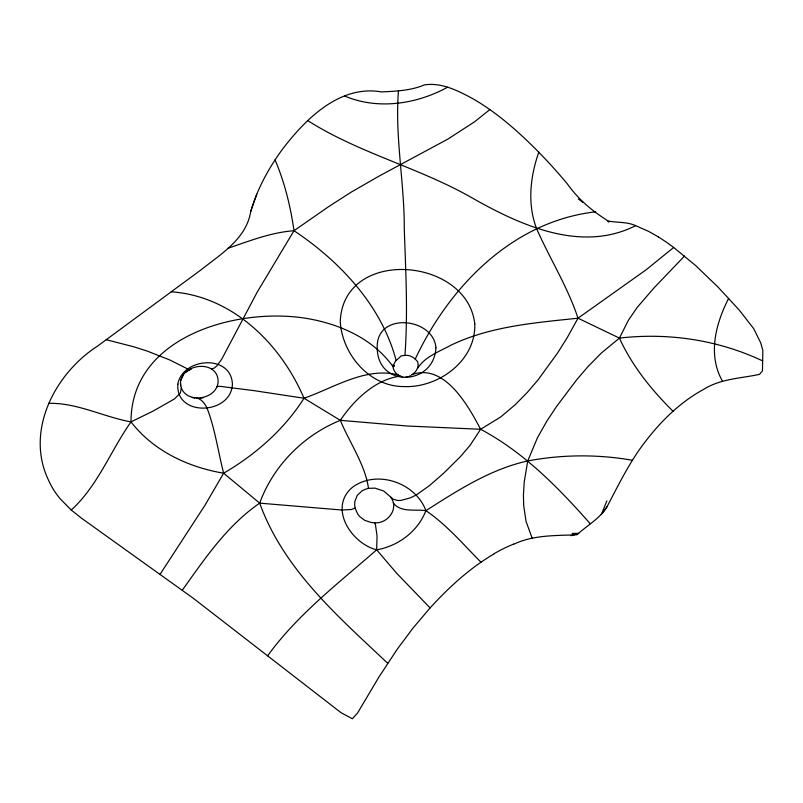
<?xml version="1.0" encoding="UTF-8"?>
<svg xmlns="http://www.w3.org/2000/svg" width="803" height="803" viewBox="0 0 803 803"><rect width="100%" height="100%" fill="white"/><g stroke="black" fill="none" stroke-linecap="round" stroke-linejoin="round"><path stroke-width="1.2" d="M402.775 376.858C397.425 375.904 392.185 370.775 393.179 364.974L394.454 365.927L393.179 364.974M658.189 236.845A121.755 33.234 47.6 0 1 673.687 247.485L695.619 265.542L717.802 286.842L739.262 310.088L753.736 328.688L760.672 342.771L762.85 350.369L762.448 370.946L759.497 374.369C740.778 378.414 720.672 378.685 703.829 389.274C680.884 401.671 661.813 420.25 645.973 440.767C630.134 460.932 618.932 484.099 607.068 506.683C599.931 518.618 587.033 525.443 576.955 534.768C555.706 535.721 533.573 534.798 513.689 544.263M608.845 222.12L606.395 219.811C591.008 210.175 577.518 198.351 567.059 183.516C558.035 172.725 548.61 162.266 538.783 152.219C518.788 131.993 497.318 112.761 472.545 98.538C457.931 90.709 441.439 82.217 424.355 84.917C410.865 90.649 395.899 91.241 381.425 91.903C339.81 84.606 305.622 118.964 282.515 149.147C268.714 168.088 257.211 188.966 250.697 211.57C246.37 238.913 220.644 254.19 200.75 270.069L97.494 346.143C54.484 373.847 24.532 431.964 49.013 481.218A109.73 88.972 -19.5 0 0 60.807 499.436L71.246 510.035L81.906 518.487L193.262 598.245L340.964 712.642L352.366 718.755L357.616 712.944L378.645 677.491L397.324 649.085L412.973 628.127L430.097 607.921L396.652 573.242L376.667 549.834L377.049 535.972L375.453 524.62L374.559 522.783L371.056 522.472L364.682 520.304L359.553 516.429L357.606 513.88L355.107 508.058L354.635 504.866L354.806 501.624L357.205 495.461L362.133 490.753L365.204 489.338L368.447 488.324L375.101 488.144L383.804 491.065L393.139 499.165L397.505 500.47L400.838 500.43L410.152 497.95L416.105 495.1L429.234 485.785L443.637 473.248L460.46 456.606L470.136 445.263L480.616 429.274L500.741 416.938L515.275 404.662L527.26 392.466L537.91 380.05L557.543 353.059L567.38 337.38L577.999 318.199L646.254 269.708L673.677 247.454M71.246 510.035C97.856 485.855 110.553 450.844 130.999 421.896C130.889 336.166 237.276 307.107 306.073 318.339C339.167 323.709 373.184 338.635 393.068 366.72M393.42 365.164L395.427 361.29L401.339 355.779L404.933 355.438C408.024 313.331 405.736 271.073 404.27 228.945C404.531 182.823 394.685 136.53 398.499 90.518M180.484 383.021C181.378 363.086 217.764 359.332 218.135 381.254C217.362 401.61 181.237 404.571 180.484 383.021L180.685 385.731M180.856 380.18L183.496 374.8M404.933 355.438C410.052 354.635 414.639 357.917 417.65 361.721C419.507 367.001 416.084 372.15 411.708 374.891M415.231 359.092C449.118 286.651 512.726 221.136 595.675 211.841M538.783 152.219C530.231 176.67 527.18 203.791 536.545 228.534C549.784 258.696 567.651 286.741 577.999 318.199L619.434 338.103C668.176 332.442 718.233 339.91 762.649 360.908M256.799 194.185L250.697 211.57M606.847 500.942L601.317 514.482L607.068 506.683M182.331 590.165C204.875 558.557 227.189 525.453 259.69 503.14C273.221 465.77 303.594 435.166 340.342 420.34C353.471 400.496 375.704 379.046 400.336 376.155M728.672 298.294C715.724 323.569 707.413 354.986 722.539 381.274M632.423 460.26C597.813 454.197 562.301 454.438 527.752 460.932C490.201 469.263 457.851 490.352 425.901 510.658C417.921 531.375 398.308 546.07 376.667 549.834C338.475 583.229 297.682 614.325 267.59 655.85M532.198 538.301L526.045 521.398L523.707 505.629L523.415 495.361L524.229 481.951L527.752 460.932L537.478 437.705L546.994 420.892L556.519 406.539L576.504 380.02L587.846 366.77L601.327 353.039L619.434 338.103L628.378 320.287L637.14 307.489L653.843 288.086L684.537 256.016M398.147 374.901C365.566 366.59 333.576 387.979 304.026 398.238C284.262 429.434 255.414 454.709 223.646 473.208L204.986 505.248L160.088 574.265M489.85 109.569L474.724 121.695L447.903 139.08L378.996 176.148L351.443 191.987L329.652 205.949L293.998 230.712L257.181 292.172L221.678 359.262L216.8 365.947L214.411 367.995L211.641 368.978M417.45 368.507C424.968 356.582 439.311 351.604 451.135 345.099C490.633 326.189 535.099 322.756 577.999 318.199M185.854 372.201L191.305 368.627L190.522 369.691L189.016 369.641L169.975 360.055L147.531 351.192L134.091 346.876L106.237 339.709M430.097 607.921C448.997 587.254 469.885 567.962 494.206 553.829M411.658 374.72C444.541 362.544 468.561 406.378 480.616 429.274C523.767 452.209 558.195 487.481 590.235 523.717M355.107 508.058L351.604 509.473L341.937 510.035L259.69 503.14L223.646 473.208C188.193 467.226 153.323 450.874 130.999 421.896C103.316 416.867 77.148 402.664 48.602 403.327M216.72 386.765L219.329 386.253L253.678 390.599L304.026 398.238L340.342 420.34L407.231 426.012L480.616 429.274M447.572 87.246C416.406 104.239 377.852 110.141 344.477 95.948M130.999 421.896L153.082 411.096L174.612 398.83L180.434 392.958L181.297 388.06M658.169 236.815L648.603 231.364L635.635 225.653C580.629 253.517 518.999 224.679 470.156 196.795C417.941 167.345 358.509 152.901 307.78 120.621M409.44 376.145L410.644 375.674M571.063 535.711L578.642 533.373L572.127 533.413M227.861 248.338C249.472 240.96 270.962 232.438 293.998 230.712C340.161 261.487 381.586 305.712 396.15 360.467M408.125 376.607L405.846 376.998M200.569 398.168L203.47 397.666M374.559 522.783C387.729 524.018 399.573 508.389 390.579 497.087M368.447 488.324C365.556 465.499 349.305 442.132 340.342 420.34M480.967 562.21C463.261 544.364 446.839 524.911 425.901 510.658C415.492 509.072 400.567 512.846 393.34 502.999M171.27 291.79C232.549 296.116 280.849 343.905 304.026 398.238M192.228 397.545L194.878 398.127M196.705 398.077C201.794 399.091 204.976 403.829 207.074 408.205C215.134 429.113 218.065 451.597 223.646 473.208M607.901 220.925C617.045 222.853 626.832 221.618 635.635 225.653M376.667 549.834C351.443 543.47 328.166 508.038 352.236 487.451C376.517 469.163 415.623 482.583 425.901 510.658M578.29 198.963L583.108 202.507M387.719 663.268C337.983 616.443 283.529 569.287 259.69 503.14M673.044 411.266C651.484 389.887 632.091 365.907 619.434 338.103M275.058 159.877C284.684 182.472 290.545 206.441 293.998 230.712M494.216 553.618A140.374 75.934 -50.1 0 1 513.729 544.063M474.774 323.8C476.149 360.607 438.568 388.02 403.929 386.574C369.591 386.735 342.299 354.494 340.251 321.702C342.971 246.902 467.165 256.809 474.774 323.8M435.939 347.819C433.961 386.243 376.276 388.491 377.209 346.364C377.32 311.735 433.57 317.617 435.939 347.819M177.844 384.175C175.516 417.239 230.923 414.85 232.408 384.436C231.686 353.932 182.532 357.265 177.844 384.175"/></g></svg>
